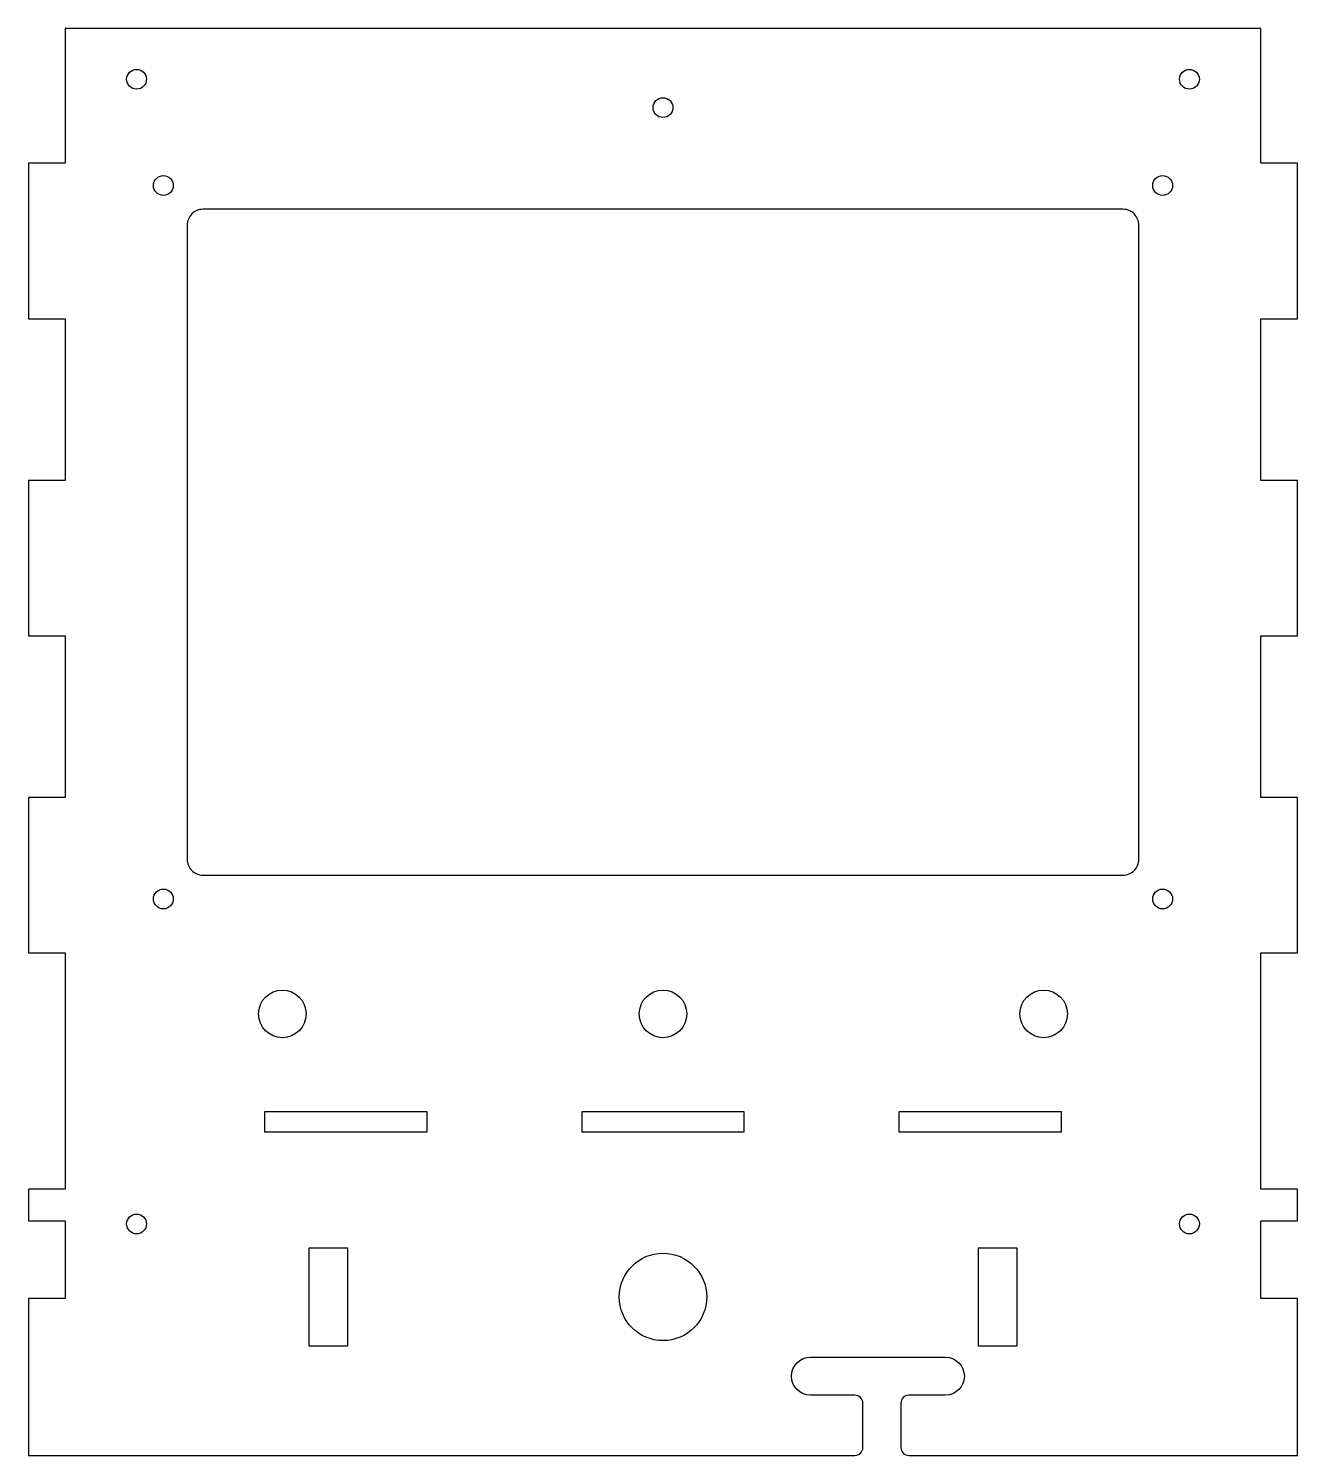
# Model space of a CAD drawing. Header units: inches. Extents: x -4 to 4, y -1 to 8.
import ezdxf

# ---------------------------------------------------------------- set-up
doc = ezdxf.new("R2010")
doc.units = ezdxf.units.IN
doc.layers.get('0').update_dxf_attribs({"linetype": 'CONTINUOUS'})

msp = doc.modelspace()

# ---------------------------------------------------------------- linework, layer by layer
for points in [[(1.55, -0.62, 0.414214), (1.5, -0.67), (1.5, -0.95, 0.414214), (1.55, -1), (4, -1), (4, -0.01), (3.77, -0.01), (3.77, 0.48), (4, 0.48), (4, 0.68), (3.77, 0.68), (3.77, 2.17), (4, 2.17), (4, 3.15), (3.77, 3.15), (3.77, 4.17), (4, 4.17), (4, 5.15), (3.77, 5.15), (3.77, 6.17), (4, 6.17), (4, 7.15), (3.77, 7.15), (3.77, 8), (-3.77, 8), (-3.77, 7.15), (-4, 7.15), (-4, 6.17), (-3.77, 6.17), (-3.77, 5.15), (-4, 5.15), (-4, 4.17), (-3.77, 4.17), (-3.77, 3.15), (-4, 3.15), (-4, 2.17), (-3.77, 2.17), (-3.77, 0.68), (-4, 0.68), (-4, 0.48), (-3.77, 0.48), (-3.77, -0.01), (-4, -0.01), (-4, -1), (1.21, -1, 0.414214), (1.26, -0.95), (1.26, -0.67, 0.414214), (1.21, -0.62), (0.93, -0.62, -1), (0.93, -0.38), (1.78, -0.38, -1), (1.78, -0.62)], [(-3, 2.76, 0.414214), (-2.9, 2.66), (2.9, 2.66, 0.414214), (3, 2.76), (3, 6.76, 0.414214), (2.9, 6.86), (-2.9, 6.86, 0.414214), (-3, 6.76)]]:
    msp.add_lwpolyline(points, format="xyb", close=True)
for points in [[(-2.51, 1.17), (-1.49, 1.17), (-1.49, 1.04), (-2.51, 1.04)], [(-0.51, 1.04), (-0.51, 1.17), (0.51, 1.17), (0.51, 1.04)], [(1.49, 1.04), (1.49, 1.17), (2.51, 1.17), (2.51, 1.04)], [(-1.99, -0.31), (-2.23, -0.31), (-2.23, 0.31), (-1.99, 0.31)], [(2.23, -0.31), (1.99, -0.31), (1.99, 0.31), (2.23, 0.31)]]:
    msp.add_lwpolyline(points, close=True)
for centre, radius in [((-3.319, 7.68), 0.0625), ((3.319, 7.68), 0.0625), ((0, 7.5012), 0.0625), ((-3.15, 7.01), 0.0625), ((3.15, 7.01), 0.0625), ((-3.15, 2.51), 0.0625), ((3.15, 2.51), 0.0625), ((-2.4, 1.785), 0.15), ((0, 1.785), 0.15), ((2.4, 1.785), 0.15), ((-3.319, 0.46), 0.0625), ((3.319, 0.46), 0.0625), ((0, 0), 0.2756)]:
    msp.add_circle(centre, radius)

doc.saveas('drawing.dxf')
